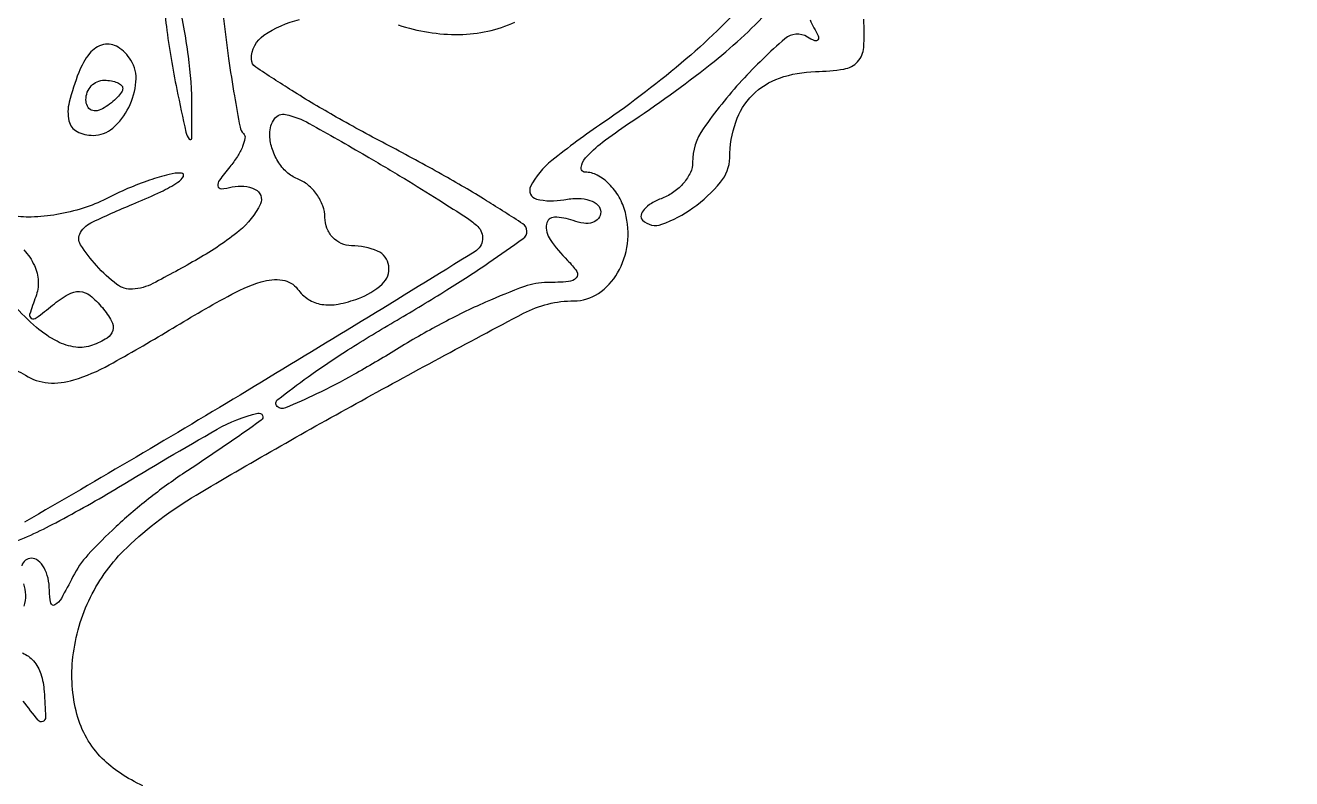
# Model space of a CAD drawing. Extents: x 21 to 741, y 101 to 447.
# Drawn here: x 242.7 to 311.6, y 240 to 281 of the extents above; entities that cross this region are included whole.
import ezdxf

# ---------------------------------------------------------------- set-up
doc = ezdxf.new("R2010")
doc.units = 0

msp = doc.modelspace()

# ---------------------------------------------------------------- linework, layer by layer
for points in [[(250.175944, 283.5, 0.030107), (250.206848, 282.465445, 0.009259), (250.376126, 280.9125, 0.009227), (250.630354, 279.178121, 0.009992), (250.942631, 277.5, 0.001937), (251.433831, 275.170784, 0.119951), (251.616568, 274.792949, 0.696327), (251.75156, 274.839935, 0.005108), (251.766686, 276.5, 0.033293), (251.576696, 279.303426, 0.02231), (251.004854, 282.466738, 0.092694), (250.515384, 283.598129, 0.728383)], [(245.606989, 278.418213, 0.028806), (245.091064, 276.800983, 0.119879), (245.078264, 275.78499, 0.219339), (245.519193, 275.214345, 0.120857), (246.393011, 275, 0.18111), (247.458091, 275.398877, 0.09763), (248.328435, 276.521504, 0.095052), (248.723248, 277.919179, 0.161212), (248.444227, 279.090242, 0.112179), (247.74547, 279.800838, 0.203478), (246.955522, 279.935544, 0.168486), (246.197763, 279.453672, 0.076182)], [(248, 277.559017, -0.151918), (247.934461, 277.34829, -0.038439), (247.70625, 277.066025, -0.035638), (247.382774, 276.768994, -0.029505), (247, 276.5, -0.082592), (246.6179, 276.343488, -0.161196), (246.29375, 276.3746, -0.182303), (246.078288, 276.586039, -0.108972), (246, 276.940983, -0.093332), (246.076123, 277.345238, -0.09642), (246.29375, 277.688914, -0.099167), (246.618444, 277.918938, -0.105053), (247, 278, -0.042167), (247.382849, 277.967655, -0.061769), (247.70625, 277.870461, -0.081139), (247.92554, 277.727648, -0.210953)]]:
    msp.add_lwpolyline(points, format="xyb", close=True)
for points in [[(282.359769, 282.81685, -0.035721), (278.654161, 279.1563, -0.027172), (274.121466, 275.685146, 0.018376), (271.333772, 273.627061, 0.107648), (270.190387, 272.223575, 0.48265), (270.504896, 271.538143, 0.1083), (272, 271.5, -0.04925), (272.765725, 271.570517, -0.078699), (273.4125, 271.463711, -0.111189), (273.842372, 271.204745, -0.204566), (274, 270.835594, -0.168281), (273.878169, 270.483858, -0.150591), (273.559375, 270.263418, -0.107396), (273.0741, 270.218607, -0.061205), (272.5, 270.361626, 0.092987), (271.487051, 270.546964, 0.373101), (271.049971, 270.164632, 0.189505), (271.251194, 269.330321, 0.043569), (272.2, 268.2, -0.047649), (272.69659, 267.598528, -0.347158), (272.670985, 267.25, -0.190456), (272.24712, 267.043797, -0.019095), (271.100727, 267, 0.087434), (269.851723, 266.779907, 0.017354), (267.739072, 265.927372, 0.017886), (265.319092, 264.746356, 0.015803), (262.885559, 263.348501, -0.010427), (260.577313, 261.989407, -0.016578), (258.542311, 260.934777, -0.010656), (256.852838, 260.172849, -0.305987), (256.407462, 260.259205, -0.450964), (256.430282, 260.627328, -0.00927), (258.089384, 261.870448, -0.015166), (260.248677, 263.329285, -0.008811), (262.92263, 264.954813, 0.007017), (265.634519, 266.590106, 0.01095), (267.917855, 268.081387, 0.005329), (269.785416, 269.389773, 0.245855), (269.989218, 269.79411, 0.250369), (269.769898, 270.189979, 0.005095), (267.781645, 271.447703, 0.010736), (265.360582, 272.873955, 0.006855), (262.489218, 274.432112, -0.007662), (259.618736, 275.995791, -0.011936), (257.199958, 277.439086, -0.006192), (255.233512, 278.711326, -0.25113), (255, 279.146929, -0.247379), (255.684408, 280.445593, -0.093315), (257.622814, 281.298855, -0.072154)], [(249.099985, 239.620569, -0.038011), (247.876458, 240.303947, -0.050052), (246.887426, 241.112574, -0.133416), (245.513193, 243.51198, -0.092901), (245.294979, 246.64229, -0.085353), (246.246941, 249.879984, -0.088172), (248.218976, 252.572518, -0.057084), (251.994293, 255.434895, -0.007587), (260.699573, 260.413429, -0.0049), (269.801119, 265.321145, -0.121779), (272.547033, 266, 0.14913), (273.873384, 266.404595, 0.113384), (274.918114, 267.519676, 0.100909), (275.453014, 269.102475, 0.095423), (275.341518, 270.802036, 0.064676), (275.001072, 271.642304, 0.067484), (274.461025, 272.354348, 0.074854), (273.811768, 272.835451, 0.122683), (273.151234, 273, -0.459993), (272.932567, 273.255161, -0.14531), (273.178645, 273.774707, -0.046292), (274.093651, 274.62259, -0.017369), (275.517865, 275.639536, 0.020312), (279.957754, 278.849405, 0.039892), (283.155915, 281.806958, 0.045191)], [(253.468212, 281.506142, 0.005631), (253.76117, 279.179301, 0.008386), (254.074472, 277.151328, 0.00432), (254.381384, 275.45208, 0.150641), (254.568516, 275.098151, -0.243482), (254.64933, 274.84388, -0.055236), (254.520071, 274.39488, -0.045225), (254.236415, 273.851419, -0.030331), (253.822051, 273.285585, 0.014946), (253.263162, 272.569662, 0.190959), (253.178689, 272.246361, 0.400538), (253.356228, 272.100711, 0.039416), (253.955727, 272.193576, -0.170161), (255.206389, 272.062253, -0.414094), (255.489004, 271.273084, -0.113181), (254.334513, 269.805965, -0.039982), (252.111304, 268.289018, -0.009719), (249.639009, 266.94031, -0.103489), (248.541874, 266.632269, -0.183056), (247.682929, 266.892923, -0.044655), (246.576916, 267.915008, -0.041031), (245.707335, 269.050501, -0.290265), (245.703005, 269.71375, -0.145965), (246.368242, 270.300084, -0.009882), (248.707239, 271.324462, 0.012286), (250.080076, 271.933586, 0.03381), (251.004101, 272.450164, 0.123822), (251.300986, 272.77074, 0.556679), (251.20034, 272.948472, 0.073043), (250.518841, 272.875822, 0.01904), (249.460801, 272.55997, 0.018938), (248.269791, 272.103425, 0.018334), (247.103558, 271.553552, -0.043701), (245.856294, 271.041, -0.033466), (244.422146, 270.696647, -0.034327), (243.025429, 270.556347, -0.065248), (241.903218, 270.667611)], [(262.985704, 281.004718, 0.082321), (266.30938, 280.487077, 0.104256), (269.33761, 281.156401, 0.080376)], [(285.400314, 281.287383, 0.068937), (285.595492, 280.845492, -0.029902), (285.831851, 280.406379, -0.267905), (285.81303, 280.196688, -0.351795), (285.638686, 280.146324, -0.039583), (285.245659, 280.348174, 0.326988), (284.017502, 280.251586, 0.029667), (281.675256, 277.981032, 0.033114), (279.575082, 275.359452, 0.153492), (279, 273.530264, -0.109467), (278.878066, 272.979993, -0.066316), (278.517331, 272.415419, -0.061546), (277.98511, 271.922722, -0.064466), (277.356872, 271.58345, 0.03962), (276.766839, 271.301622, 0.076545), (276.360173, 270.97438, 0.130063), (276.195169, 270.658775, 0.257596), (276.271226, 270.395441, 0.292109), (277.327519, 270.162564, 0.067351), (279.017276, 271.054993, 0.063264), (280.522136, 272.447845, 0.173908), (281.015313, 273.785184, -0.079639), (281.343546, 275.722032, -0.114729), (282.256417, 277.19349, -0.113927), (283.730385, 278.117977, -0.077762), (285.684238, 278.469684, 0.03314), (287.227207, 278.607595, 0.169265), (287.97529, 279.007334, 0.171222), (288.308091, 279.782482, 0.034086), (288.305394, 281.313395, -0.055734)], [(241.643477, 262.432603, -0.066513), (242.708007, 261.95028, 0.119583), (243.944392, 261.540264, 0.096699), (245.338128, 261.695072, 0.049994), (247.272628, 262.520559, 0.009978), (250.529351, 264.399039, -0.00894), (253.711299, 266.243203, -0.049199), (255.528588, 267.031032, -0.114112), (256.692392, 267.128442, -0.200089), (257.508817, 266.640496, 0.090213), (258.104339, 266.081556, 0.105647), (258.827344, 265.806712, 0.085632), (259.719328, 265.822851, 0.041368), (260.823061, 266.13025, 0.095281), (262.111106, 266.909891, 0.247068), (262.473981, 267.897629, 0.263417), (261.862858, 268.705719, 0.102398), (260.440983, 269, -0.105431), (259.891173, 269.117237, -0.099232), (259.423289, 269.449844, -0.096318), (259.109673, 269.946806, -0.092994), (259, 270.531385, 0.088478), (258.887915, 271.159833, 0.06652), (258.559375, 271.782009, 0.065663), (258.073415, 272.303843, 0.081035), (257.5, 272.638374, -0.096956), (256.926479, 272.997715, -0.066865), (256.440625, 273.593344, -0.064237), (256.112098, 274.324267, -0.073661), (256, 275.081042, -0.153062), (256.257288, 275.90182, -0.306029), (256.863613, 276.136506, -0.070288), (258.145029, 275.646849, -0.005833), (261.25, 273.881361, -0.003848), (263.319752, 272.650869, -0.005002), (265.195587, 271.490239, -0.003786), (266.747878, 270.491646, -0.044804), (267.309445, 270.047864, -0.491975), (267.170191, 268.686532, -0.002905), (254.764164, 261.103625, -0.004997), (242.660571, 253.965809, -0.131459)], [(242.626115, 268.766333, -0.079308), (243.193509, 267.9247, -0.096801), (243.403592, 267.073182, -0.102185), (243.270883, 266.222634, 0.012157), (242.938789, 265.265994, 0.368422), (243.029768, 265.048485, 0.285747), (243.296793, 265.072047, 0.00934), (244.180091, 265.762331, -0.038607), (245.03243, 266.351542, -0.145194), (245.656988, 266.503922, -0.159326), (246.228933, 266.285327, -0.049293), (246.892845, 265.629114, -0.045216), (247.394425, 264.899646, -0.194805), (247.459904, 264.387613, -0.194203), (247.15063, 263.973292, -0.044912), (246.353572, 263.582184, -0.127513), (245.445528, 263.479366, -0.082853), (244.433136, 263.799467, -0.060621), (243.308689, 264.556688, -0.029232), (242.062613, 265.770305, 0.022841)], [(241.59655, 252.675605, 0.030047), (244.363095, 253.932818, 0.014225), (247.77431, 255.863636, -0.005961), (253.135203, 259.016107, -0.071889), (255.35572, 259.893069, -0.822205), (255.533224, 259.50308, -0.010429), (251.515962, 256.75, 0.02101), (249.524131, 255.32212, 0.020472), (247.641235, 253.720313, 0.020876), (246.106703, 252.179031, 0.068549), (245.292141, 251, -0.010697), (244.66327, 249.818377, -0.133133), (244.311035, 249.458872, -0.513031), (244.089175, 249.557187, -0.049341), (244.014742, 250.25, 0.053345), (243.937399, 250.919505, 0.072714), (243.7198, 251.485938, 0.092083), (243.402176, 251.866423, 0.174632), (243.031385, 252, 0.170338), (242.707295, 251.886291, 0.150241), (242.504982, 251.589088, 0.106442)], [(242.599558, 250.601151, -0.090341), (242.711109, 250.009046, -0.080025), (242.61497, 249.388437, -0.080873)], [(242.551491, 246.846743, -0.116262), (243.148946, 246.413618, -0.100986), (243.546573, 245.703999, -0.060273), (243.729115, 244.75, -0.00712), (243.804663, 243.363088, -0.305224), (243.657405, 243.124143, -0.343812), (243.399926, 243.186144, -0.008103), (242.593042, 244.234456, 0.031799)], [(316.26237, 238.035012, -0.000261), (311, 233.457041, 0.000506)]]:
    msp.add_lwpolyline(points, format="xyb")

doc.saveas('drawing.dxf')
